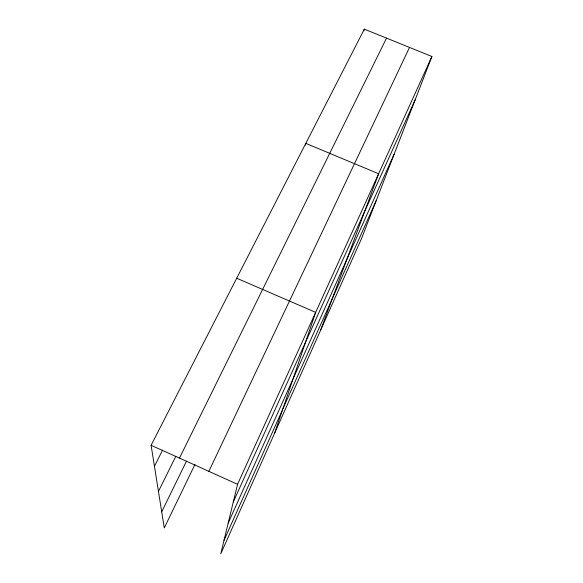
<?xml version="1.0" encoding="UTF-8"?>
<svg xmlns="http://www.w3.org/2000/svg" width="583" height="583" viewBox="0 0 583 583"><rect width="100%" height="100%" fill="white"/><g stroke="black" fill="none" stroke-linecap="round" stroke-linejoin="round"><path stroke-width="0.87" d="M305.419 145.138L305.798 143.36L378.629 173.749L320.548 330.357M431.901 56.493L237.551 484.298L220.753 553.85L361.555 238.52L431.901 56.493L364.317 29.15L151.099 445.295L164.275 527.965L194.962 464.403M363.858 30.884L364.317 29.15M274.506 433.468L315.665 312.357L236.705 278.222M224.018 540.324L376.188 200.661M228.172 523.119L394.108 154.276M233.28 501.97L415.132 99.882M208.867 471.355L409.506 47.434M161.71 511.859L186.465 461.16M179.477 458.1L386.529 38.135M158.445 491.382L175.796 456.365M154.444 466.254L162.613 450.061M151.099 445.295L237.551 484.298"/></g></svg>
